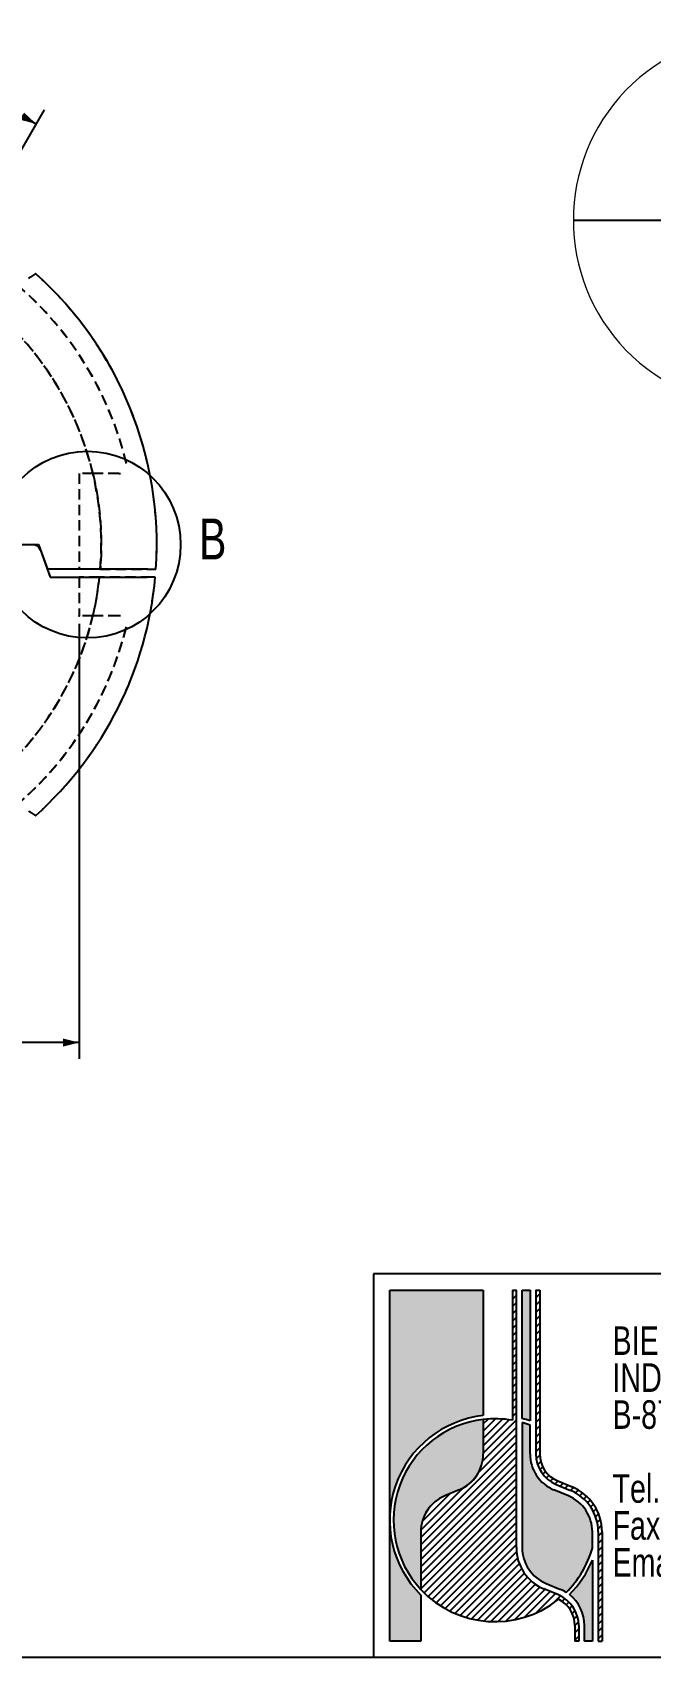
# Model space of a CAD drawing. Header units: millimetres. Extents: x 8 to 586, y 8 to 412.
# Drawn here: x 141.2 to 217, y 8 to 207 of the extents above; entities that cross this region are included whole.
import ezdxf

# ---------------------------------------------------------------- set-up
doc = ezdxf.new("R2010")
doc.units = ezdxf.units.MM
doc.header["$PDSIZE"] = -1
doc.linetypes.add('HIDDEN', pattern=[1.905, 1.27, -0.635])
for name, color, linetype in [('DETAIL', 3, 'Continuous'), ('DIMENSIONS', 2, 'Continuous'), ('HATCH', 3, 'Continuous'), ('HIDDEN', 3, 'HIDDEN'), ('TEXT', 2, 'Continuous')]:
    doc.layers.add(name, color=color, linetype=linetype)
doc.layers.add('OUTLINE', color=7, linetype='Continuous', lineweight=25)
doc.styles.add('SLDTEXTSTYLE1', font='TXT', dxfattribs={"width": 0.75})
doc.dimstyles.new('SLDDIMSTYLE1', dxfattribs={"dimtxt": 3.5, "dimasz": 2, "dimexe": 0, "dimexo": 0.0625, "dimgap": 0.875, "dimtad": 1, "dimrnd": 1e-09, "dimzin": 12, "dimdsep": 46, "dimtxsty": 'SLDTEXTSTYLE1', "dimsah": 1, "dimcen": 0.09, "dimadec": 0, "dimazin": 3, "dimtfac": 1, "dimtofl": 0, "dimtmove": 0, "dimatfit": 3, "dimfxl": 0, "dimfrac": 2, "dimtolj": 1, "dimtzin": 12, "dimarcsym": 0})
doc.dimstyles.new('SLDDIMSTYLE6', dxfattribs={"dimtxt": 3.5, "dimasz": 2, "dimexe": 0, "dimexo": 0.0625, "dimgap": 0.875, "dimtad": 1, "dimdec": 4, "dimzin": 12, "dimdsep": 46, "dimtxsty": 'SLDTEXTSTYLE1', "dimsah": 1, "dimcen": 0.09, "dimazin": 3, "dimtfac": 1, "dimtofl": 0, "dimtmove": 0, "dimatfit": 3, "dimfxl": 0, "dimfrac": 2, "dimtolj": 1, "dimtzin": 12, "dimarcsym": 0})

# ---------------------------------------------------------------- blocks, each defined once
blk = doc.blocks.new('SW_NOTE_0_5')
at = {"layer": 'TEXT', "color": 0, "char_height": 3.5, "attachment_point": 1, "style": 'SLDTEXTSTYLE1'}
for s, insert in [('BIEBOUW BVBA', (0, 4.497652582159624)), ('INDUSTRIESTRAAT 17', (0, -0.02804194829763434)), ('B-8755 Ruiselede', (0, -4.553736478754892)), ('Tel.:+32(0)51 686714', (0, -13.60512553966941)), ('Fax.:+32(0)51 689182', (0, -18.13082007012667)), ('Email: info@biebouw.com', (0, -22.65651460058393))]:
    blk.add_mtext(s, dxfattribs=dict(at, insert=insert))
blk = doc.blocks.new('_D_37')
at = {"layer": 'DIMENSIONS'}
for p, q in [((111.9477544534427, 189.7864499243025), (111.9477544534427, 205.7664666234091)), ((136.2977544534428, 186.4618870886046), (142.6877628029961, 197.5297062108203))]:
    blk.add_line(p, q, dxfattribs=at)
blk.add_arc((111.9477544534427, 144.2864499243025), 59.48001669910661, 59.99999999999989, 90, dxfattribs=at)
for points in [[(111.9477544534427, 203.7664666234091), (113.9390693940906, 203.2329267400335), (113.9558746403088, 204.232785521912)], [(141.6877628029961, 195.7976554032514), (140.1818391565692, 197.2055595090527), (139.6964635357717, 196.3312537806399)]]:
    blk.add_solid(points, dxfattribs=at)
at = {"layer": 'DIMENSIONS', "insert": (125.1105166876359, 207.0086366724071), "char_height": 3.5, "attachment_point": 1, "rotation": 344.99999999999955, "style": 'SLDTEXTSTYLE1'}
blk.add_mtext('30°', dxfattribs=at)
blk = doc.blocks.new('_D_39')
at = {"layer": 'DIMENSIONS'}
for p, q in [((146.9477544534427, 134.5864499243026), (146.9477544534427, 81.3131140865799)), ((111.9477544534427, 98.78644992430252), (111.9477544534427, 81.31311408657993)), ((146.9477544534427, 83.3131140865799), (111.9477544534427, 83.31311408657993))]:
    blk.add_line(p, q, dxfattribs=at)
for points in [[(111.9477544534427, 83.31311408657993), (113.9477544534427, 82.81311408657993), (113.9477544534427, 83.81311408657993)], [(146.9477544534427, 83.3131140865799), (144.9477544534427, 83.8131140865799), (144.9477544534427, 82.8131140865799)]]:
    blk.add_solid(points, dxfattribs=at)
at = {"layer": 'DIMENSIONS', "insert": (126.8616432599199, 87.82485100115883), "char_height": 3.5, "attachment_point": 1, "style": 'SLDTEXTSTYLE1'}
blk.add_mtext('35', dxfattribs=at)

msp = doc.modelspace()

# ---------------------------------------------------------------- hatches: boundary and pattern name
at = {"layer": 'HATCH'}
h = msp.add_hatch(color=256, dxfattribs=at)
edge = h.paths.add_edge_path(flags=0)
edge.add_arc((197.9000000006529, 24.81111111041068), 12.89999999999973, 96.37937020851939, 180, ccw=False)
edge.add_line((196.4666666673023, 37.63123418140727), (196.4666666673023, 52.99999999931171))
edge.add_line((196.4666666673023, 52.99999999931171), (185.0000000006401, 52.99999999931172))
edge.add_line((185.0000000006401, 52.99999999931172), (185.0000000006401, 24.81111111041068))
h = msp.add_hatch(dxfattribs=at)
h.set_pattern_fill('LINE', color=256, scale=0.2, angle=45.0000000000001, style=0)
h.set_pattern_definition([(45.0000000000001, (0, 0), (-0.4490128060534585, 0.4490128060534569), [])])
edge = h.paths.add_edge_path(flags=0)
edge.add_arc((193.600000000003, 23.37777777777972), 4.777777777779089, 112.6198649480396, 179.9999999999979)
edge.add_line((188.8222222222238, 23.37777777777989), (188.8222222222259, 16.33139675533527))
edge.add_arc((197.9000000006557, 24.81111111041333), 12.42222222222299, 223.0490797958312, 308.8040060266014)
edge.add_arc((204.1111111117511, 11.9111111103989), 3.583333333332249, 4.661160346586257e-11, 63.954669439263114, ccw=False)
edge.add_line((207.6944444450833, 11.91111111040187), (207.6944444450833, 9.999999999287876))
edge.add_line((207.6944444450833, 9.999999999287876), (208.172222222861, 9.999999999287876))
edge.add_line((208.172222222861, 9.999999999287876), (208.172222222861, 11.91111111040185))
edge.add_arc((204.1111111117511, 11.9111111103989), 4.061111111109928, 4.165230045447445e-11, 67.38013505196726)
edge.add_line((205.6730769237159, 15.65982905911597), (203.9089743596164, 16.39487179416514))
edge.add_arc((206.0222222228568, 21.46666666597408), 5.494444444454564, 179.9999999999804, 247.3801350520879, ccw=False)
edge.add_line((200.5277777784022, 21.46666666597588), (200.5277777784022, 53.00000000008258))
edge.add_line((200.5277777784022, 53.00000000008258), (200.0500000005545, 53.00000000008258))
edge.add_line((200.0500000005545, 53.00000000008258), (200.0500000005545, 37.04586100394315))
edge.add_arc((197.9000000005688, 24.81111111113477), 12.42222222227219, 80.03323369986288, 96.62580956738171)
edge.add_line((196.4666666666786, 37.15036394481447), (196.4666666666787, 32.93333333333933))
edge.add_arc((191.6888888889006, 32.93333333334015), 4.777777777778047, 292.6198649480399, 359.9999999999902, ccw=False)
edge.add_line((193.5264957265075, 28.52307692308348), (191.7623931623958, 27.78803418803719))
h = msp.add_hatch(color=256, dxfattribs=at)
edge = h.paths.add_edge_path(flags=0)
edge.add_arc((197.9000000006529, 24.81111111041068), 12.90000000000009, 70.52877936559901, 74.97388624097238, ccw=False)
edge.add_line((202.2000000006337, 36.97334774682617), (202.2000000006337, 52.99999999930775))
edge.add_line((202.2000000006337, 52.99999999930775), (201.2444444450772, 52.99999999930775))
edge.add_line((201.2444444450772, 52.99999999930775), (201.2444444450772, 37.27003126258123))
h = msp.add_hatch(dxfattribs=at)
h.set_pattern_fill('ANSI31', color=256, scale=0.2, style=0)
h.set_pattern_definition([(45, (0, 0), (-0.4490128060534577, 0.4490128060534577), [])])
edge = h.paths.add_edge_path(flags=0)
edge.add_line((210.5611111117628, 23.37777777707851), (210.5611111117628, 9.999999999301023))
edge.add_line((210.5611111117628, 9.999999999301023), (211.0388888895406, 9.999999999301023))
edge.add_line((211.0388888895406, 9.999999999301023), (211.0388888895406, 23.37777777707851))
edge.add_arc((205.0666666673183, 23.37777777707851), 5.972222222222322, 0, 67.38013505196413)
edge.add_line((207.3636752143265, 28.89059828989929), (205.5995726502243, 29.62564102494205))
edge.add_arc((206.9777777784112, 32.9333333326421), 3.583333333333488, 179.9999999999737, 247.3801350522755, ccw=False)
edge.add_line((203.3944444450777, 32.9333333326437), (203.3944444450777, 52.99999999931006))
edge.add_line((203.3944444450777, 52.99999999931006), (202.9166666672998, 52.99999999931006))
edge.add_line((202.9166666672998, 52.99999999931006), (202.9166666672998, 32.93333333264371))
edge.add_arc((206.9777777784112, 32.9333333326421), 4.061111111111455, 179.9999999999772, 247.3801350522334)
edge.add_line((205.4158119664631, 29.18461538391639), (207.1799145305658, 28.44957264887364))
edge.add_arc((205.0666666673183, 23.37777777707851), 5.494444444444524, -7.958078640513122e-13, 67.38013505196358, ccw=False)
h = msp.add_hatch(color=256, dxfattribs=at)
edge = h.paths.add_edge_path(flags=0)
edge.add_arc((193.600000000003, 23.37777777777972), 4.787777777778803, 112.6198649480385, 179.9999999999971, ccw=False)
edge.add_line((191.7585470085497, 27.79726495726796), (193.5226495726614, 28.53230769231424))
edge.add_arc((191.6888888889006, 32.93333333334015), 4.767777777778028, 292.6198649480406, 359.999999999991)
edge.add_line((196.4566666666786, 32.93333333333933), (196.4566666666786, 37.14919823221575))
edge.add_arc((197.9000000006529, 24.81111111041068), 12.42222222221988, 96.67224550982667, 222.9814690215309)
edge.add_line((188.8122222222238, 16.34211471248352), (188.8122222222244, 23.37777777777989))
h = msp.add_hatch(color=256, dxfattribs=at)
edge = h.paths.add_edge_path(flags=0)
edge.add_line((202.2000000006338, 32.93333333264181), (202.2000000006338, 36.46536376506153))
edge.add_arc((197.9000000006529, 24.81111111041068), 12.42222222222225, 69.74775325790625, 74.38150172444736)
edge.add_line((201.2444444450773, 36.77465140149639), (201.2444444450773, 21.46666666597487))
edge.add_arc((206.0222222228568, 21.46666666597408), 4.777777777779465, 179.9999999999905, 247.3801350521434)
edge.add_line((204.1846153852634, 17.05641025571024), (205.9487179493657, 16.32136752066754))
edge.add_arc((204.1111111117511, 11.9111111103989), 4.777777777792094, 58.207531950913506, 67.38013505192822, ccw=False)
edge.add_arc((197.9000000006529, 24.81111111041068), 12.42222222222206, 314.6385798455202, 344.0576313943736)
edge.add_line((209.8444444450973, 21.39909530566277), (209.8444444450973, 23.37777777707851))
edge.add_arc((205.0666666673183, 23.37777777707851), 4.777777777778938, 0, 67.38013505198387)
edge.add_line((206.9042735049237, 27.78803418733679), (205.1401709408211, 28.52307692237911))
edge.add_arc((206.9777777784112, 32.9333333326421), 4.777777777777437, 180.0000000000035, 247.3801350521752, ccw=False)
h = msp.add_hatch(color=256, dxfattribs=at)
edge = h.paths.add_edge_path(flags=0)
edge.add_arc((197.9000000006529, 24.81111111041068), 12.89999999999973, 180, 225.2750868449774, ccw=False)
edge.add_line((185.0000000006401, 24.81111111041068), (185.0000000006401, 9.999999999313255))
edge.add_line((185.0000000006401, 9.999999999313255), (188.8222222228611, 9.999999999313255))
edge.add_line((188.8222222228611, 9.999999999313255), (188.8222222228611, 15.64574419920511))
h = msp.add_hatch(color=256, dxfattribs=at)
edge = h.paths.add_edge_path(flags=0)
edge.add_arc((197.9000000006529, 24.81111111041068), 12.89999999999997, 315.03754741606696, 337.8083934337247, ccw=False)
edge.add_arc((204.1111111117511, 11.9111111103989), 4.777777777792199, 5.837819117004983e-11, 52.37874481328919, ccw=False)
edge.add_line((208.8888888895433, 11.91111111040384), (208.8888888895433, 9.999999999298751))
edge.add_line((208.8888888895433, 9.999999999298751), (209.8444444450971, 9.999999999298751))
edge.add_line((209.8444444450971, 9.999999999298751), (209.8444444450971, 19.9387146863104))

# ---------------------------------------------------------------- linework, layer by layer
at = {"color": 7, "linetype": 'Continuous', "lineweight": 18}
msp.add_arc((230.374131070211, 184.0245879137), 22.85816425950851, 47.72428868584798, 312.275711314153, dxfattribs=at)
msp.add_point((146.9477544534427, 135.5864499243026))
at = {"layer": 'DETAIL'}
msp.add_circle((147.9477544534427, 144.2864499243026), 11.42908210194221, dxfattribs=at)
at = {"layer": 'HIDDEN'}
for p, q in [((148.6301753113959, 152.9864499243026), (146.9477544534427, 152.9864499243026)), ((146.9477544534427, 152.9864499243026), (146.9477544534427, 141.2864499243026)), ((151.7837934131586, 152.9864499243026), (148.6301753113959, 152.9864499243026)), ((143.0505281833122, 141.2566040027183), (143.4036353905075, 140.2864499243026)), ((148.524933130864, 141.2864499243026), (143.0534211397557, 141.2864499243026)), ((143.4036353905075, 140.2864499243026), (148.4291195594804, 140.2864499243026)), ((149.4349522681634, 140.2864499243026), (146.9477544534427, 140.2864499243026)), ((146.9477544534427, 140.2864499243026), (146.9477544534427, 135.5864499243026)), ((149.528201497085, 141.2864499243026), (146.9485673344469, 141.2864499243026)), ((155.765559053856, 140.2864499243026), (149.4349522681634, 140.2864499243026)), ((149.528201497085, 141.2864499243026), (155.8453625887386, 141.2864499243026)), ((148.6301753113959, 135.5864499243026), (146.9477544534427, 135.5864499243026)), ((151.7837934131586, 135.5864499243026), (148.6301753113959, 135.5864499243026))]:
    msp.add_line(p, q, dxfattribs=at)
for centre, radius, start, end in [((111.9477544534427, 144.2864499243026), 42, 13.68509310555748, 166.3149068944425), ((111.9477544534427, 144.2864499243026), 37.7, 355.435828547711, 184.5641714522906), ((111.9477544534427, 144.2864499243026), 37.69999999999999, 13.34236379708822, 157.3144023527501), ((111.9477544534427, 144.2864499243026), 44.50000000000001, 356.1344313080879, 48.19698259822953), ((111.9477544534427, 144.2864499243026), 42, 13.68509310555748, 49.46742586791432), ((151.7837934131586, 153.9864499243026), 1.000000000000008, 270.0000000000008, 282.986346766667), ((151.7837934131586, 153.9864499243026), 1.000000000000036, 270.0000000000008, 282.9863467666667), ((111.9477544534427, 144.2864499243026), 37.70000000000001, 186.0905918107002, 353.9094081893014), ((111.9477544534427, 144.2864499243026), 44.50000000000001, 311.8030174017713, 354.8428568365214), ((111.9477544534427, 144.2864499243026), 37.7, 200.1334560875307, 346.6576362029126), ((151.7837934131586, 134.5864499243026), 1.000000000000036, 77.01365323333418, 90), ((151.7837934131586, 134.5864499243026), 1.000000000000008, 77.01365323333381, 90), ((111.9477544534427, 144.2864499243026), 42.00000000000001, 193.6850931055583, 346.3149068944433), ((111.9477544534427, 144.2864499243026), 42.00000000000001, 310.532574132086, 346.3149068944433)]:
    msp.add_arc(centre, radius, start, end, dxfattribs=at)
for points, knots in [([(148.6301753113959, 152.9864499243026), (148.6694849682713, 152.817685310386), (148.7481461172071, 152.4799764753164), (148.8597542845947, 151.9593967650897), (148.9660056524978, 151.4299446095999), (149.0658607042282, 150.8919610018081), (149.1599245203357, 150.3406016880235), (149.247374814506, 149.7761904954377), (149.3277207889464, 149.1991209905351), (149.3997014855709, 148.6165010356028), (149.463000611228, 148.0294385276065), (149.5166838219112, 147.4456468516608), (149.5608551415398, 146.8657648755249), (149.5958671627629, 146.2902772329294), (149.6221702634401, 145.7128210797209), (149.6396756980231, 145.1342022342717), (149.6483639428917, 144.5504186890926), (149.6478826487496, 143.9617979953698), (149.6380546457881, 143.3687168917708), (149.6189922586256, 142.7763516616317), (149.5906117249613, 142.1856074688735), (149.5593343404516, 141.6890453914428), (149.5362139804287, 141.3900636365719), (149.528201497085, 141.2864499243026)], [0, 0, 0, 0, 0.04802285743661475, 0.09609682305589114, 0.1441947921744935, 0.1922816536913358, 0.2403153387844259, 0.2899820820644804, 0.3396911575171069, 0.3894179146488322, 0.4391335932751832, 0.4888058794800828, 0.5367311039924784, 0.584689289881419, 0.6326594347365603, 0.6806193833647652, 0.7285460873248069, 0.7776099210509705, 0.8267089814655754, 0.8758191187545447, 0.9249168286677109, 0.9739795289045072, 1, 1, 1, 1]), ([(149.528201497085, 141.2864499243026), (149.5422468758602, 141.4725215362749), (149.5703467781808, 141.8447859091152), (149.6020724540784, 142.4061388820256), (149.6260983561869, 142.9690540382851), (149.6416005950708, 143.5330320528293), (149.6487576744255, 144.101697301086), (149.6471994349963, 144.674761574319), (149.6367940650024, 145.2518744941165), (149.6176130360682, 145.8282525614999), (149.5897233050886, 146.4031097914898), (149.554366645763, 146.9571205805907), (149.5125506417797, 147.4901122166247), (149.4653515386902, 148.0020584454776), (149.4114451711287, 148.5111187896327), (149.3507940125468, 149.0182183454413), (149.283479014532, 149.5228304360058), (149.2100672119437, 150.0217678226447), (149.1310767880375, 150.5131035812983), (149.044938086431, 151.0076332144117), (148.9510153985652, 151.5070494732108), (148.8492185753335, 152.0097160822548), (148.7425621687534, 152.5044410878434), (148.6676288619937, 152.8258177759416), (148.6301753113959, 152.9864499243026)], [0, 0, 0, 0, 0.04669944936081918, 0.093429304148128, 0.140170108645742, 0.1869014386376413, 0.2336021260755273, 0.2813509121522553, 0.329132181660328, 0.3769236598690575, 0.4247036775401189, 0.4724514129769706, 0.5155084595452478, 0.5585827380207309, 0.6016560347988357, 0.6447117421475501, 0.6881399004753763, 0.7315677610431518, 0.7742994719976483, 0.8170308112701783, 0.8627602782919417, 0.9085202451639501, 0.9542761186637039, 1, 1, 1, 1]), ([(148.6301753113959, 135.5864499243026), (148.6582820168497, 135.7064649701403), (148.7145015149582, 135.9465210540369), (148.7956972019637, 136.313790475075), (148.8876663848769, 136.7490676499411), (148.9879152615819, 137.2557876242228), (149.0941263882115, 137.8400160863984), (149.1928211094447, 138.4365203055076), (149.283281327745, 139.0455650641273), (149.3652620650531, 139.661982429008), (149.4117221203481, 140.0782933746855), (149.4349522681634, 140.2864499243026)], [0, 0, 0, 0, 0.08199255405410137, 0.164002865620053, 0.2459976260914022, 0.3698466349339081, 0.4936980363753755, 0.6199222181294604, 0.7461482474013743, 0.873073467119161, 1, 1, 1, 1])]:
    msp.add_open_spline(points, degree=3, knots=knots, dxfattribs=at)
at = {"layer": 'OUTLINE'}
for p, q in [((207.5159670851879, 184.024589776345), (218.3741303227596, 184.024589776345)), ((207.5159670851879, 184.024589776345), (216.9737154684715, 184.024589776345)), ((135.5477544534427, 144.2864499243026), (141.9477544534427, 144.2864499243026)), ((136.4477544534427, 144.2864499243026), (141.247546915233, 144.2864499243026)), ((141.9477544534427, 144.2864499243026), (143.0396651562413, 141.2864499243026)), ((142.1872395360189, 143.6284700676283), (143.4036353905075, 140.2864499243026)), ((155.344182877911, 141.2864499243026), (143.0396651562413, 141.2864499243026)), ((143.4036353905075, 140.2864499243026), (155.2634559945697, 140.2864499243026)), ((586, 55.00000000000016), (183, 55.00000000000016)), ((183, 55.00000000000016), (183, 8.000000000000007)), ((185.0000000006401, 52.99999999931172), (196.4666666673023, 52.99999999931171)), ((185.0000000006401, 9.999999999313255), (185.0000000006401, 52.99999999931172)), ((196.4666666673023, 52.99999999931171), (196.4666666673023, 37.63123418140727)), ((200.0500000005545, 53.00000000008258), (200.5277777784022, 53.00000000008258)), ((200.0500000005545, 53.00000000008258), (200.0500000005545, 37.04586100394315)), ((200.5277777784022, 21.46666666597588), (200.5277777784022, 53.00000000008258)), ((201.2444444450772, 52.99999999930775), (202.2000000006337, 52.99999999930775)), ((201.2444444450772, 37.27003126258123), (201.2444444450772, 52.99999999930775)), ((202.2000000006337, 52.99999999930775), (202.2000000006337, 36.97334774682617)), ((202.9166666672998, 52.99999999931006), (203.3944444450777, 52.99999999931006)), ((202.9166666672998, 52.99999999931006), (202.9166666672998, 32.93333333264371)), ((203.3944444450777, 52.99999999931006), (203.3944444450777, 32.9333333326437)), ((196.4566666666786, 37.14919823221575), (196.4566666666786, 32.93333333333933)), ((196.4666666666786, 37.15036394481447), (196.4666666666787, 32.93333333333933)), ((201.2444444450773, 36.77465140149639), (201.2444444450773, 21.46666666597487)), ((202.2000000006338, 32.93333333264181), (202.2000000006338, 36.46536376506153)), ((193.5226495726614, 28.53230769231425), (191.7585470085497, 27.79726495726796)), ((193.5264957265075, 28.52307692308348), (191.7623931623958, 27.78803418803719)), ((206.9042735049238, 27.78803418733676), (205.1401709408211, 28.52307692237908)), ((205.4158119664631, 29.1846153839164), (207.1799145305658, 28.44957264887364)), ((205.5995726502243, 29.62564102494205), (207.3636752143265, 28.89059828989929)), ((188.8122222222244, 23.37777777777989), (188.8122222222238, 16.34211471248352)), ((188.8222222222238, 23.37777777777989), (188.8222222222259, 16.33139675533527)), ((209.8444444450973, 21.39909530566277), (209.8444444450973, 23.37777777707851)), ((210.5611111117628, 23.37777777707851), (210.5611111117628, 9.999999999301023)), ((211.0388888895406, 23.37777777707851), (211.0388888895406, 9.999999999301023)), ((209.8444444450971, 19.9387146863104), (209.8444444450971, 9.999999999298751)), ((205.6730769237159, 15.65982905911596), (203.9089743596164, 16.39487179416514)), ((204.1846153852633, 17.05641025571025), (205.9487179493658, 16.32136752066754)), ((188.8222222228611, 15.64574419920511), (188.8222222228611, 9.999999999313255)), ((188.8222222228611, 9.999999999313255), (185.0000000006401, 9.999999999313255)), ((207.6944444450833, 11.91111111040187), (207.6944444450833, 9.999999999287876)), ((208.172222222861, 9.999999999287876), (207.6944444450833, 9.999999999287876)), ((208.172222222861, 11.91111111040185), (208.172222222861, 9.999999999287876)), ((208.8888888895433, 9.999999999298751), (208.8888888895433, 11.91111111040384)), ((209.8444444450971, 9.999999999298751), (208.8888888895433, 9.999999999298751)), ((210.5611111117628, 9.999999999301023), (211.0388888895406, 9.999999999301023)), ((586, 8.000000000000007), (8.000000000000007, 8.000000000000007))]:
    msp.add_line(p, q, dxfattribs=at)
for centre, radius, start, end in [((111.9477544534427, 144.2864499243026), 44.50000000000001, 356.1344313080879, 48.19698259822953), ((141.247546915233, 143.2864499243026), 1.000000000000024, 19.99999999999953, 90), ((111.9477544534427, 144.2864499243026), 44.50000000000001, 311.8030174017713, 354.8428568365214), ((197.9000000006529, 24.81111111041068), 12.89999999999972, 96.3793702085202, 225.2750868449783), ((197.9000000006529, 24.81111111041068), 12.42222222221988, 96.67224550982667, 222.9814690215309), ((197.9000000005688, 24.81111111113477), 12.4222222222722, 80.03323369986288, 96.62580956738171), ((197.9000000006529, 24.81111111041068), 12.90000000000009, 70.52877936559977, 74.97388624097323), ((197.9000000006529, 24.81111111041068), 12.42222222222225, 69.74775325790625, 74.38150172444736), ((191.6888888889006, 32.93333333334015), 4.767777777778043, 292.6198649480407, 359.999999999991), ((191.6888888889006, 32.93333333334015), 4.77777777777804, 292.6198649480407, 359.999999999991), ((206.9777777784112, 32.9333333326421), 4.777777777777443, 180.0000000000043, 247.3801350521761), ((206.9777777784112, 32.9333333326421), 4.061111111111449, 179.9999999999772, 247.3801350522333), ((206.9777777784112, 32.9333333326421), 3.583333333333486, 179.9999999999744, 247.3801350522763), ((205.0666666673183, 23.37777777707851), 5.494444444444528, 0, 67.38013505196443), ((205.0666666673183, 23.37777777707851), 5.972222222222319, 0, 67.38013505196413), ((193.600000000003, 23.37777777777972), 4.787777777778904, 112.6198649480397, 179.9999999999979), ((193.600000000003, 23.37777777777972), 4.777777777779249, 112.6198649480396, 179.9999999999979), ((205.0666666673183, 23.37777777707851), 4.777777777778941, 0, 67.38013505198342), ((206.0222222228568, 21.46666666597408), 5.494444444454558, 179.9999999999813, 247.3801350520887), ((206.0222222228568, 21.46666666597408), 4.777777777779466, 179.9999999999905, 247.3801350521431), ((197.9000000006529, 24.81111111041068), 12.42222222222206, 314.6385798455202, 344.0576313943736), ((197.9000000006529, 24.81111111041068), 12.89999999999998, 315.0375474160678, 337.8083934337255), ((197.9000000006557, 24.81111111041333), 12.42222222222375, 223.0490797958312, 308.8040060266015), ((204.1111111117511, 11.9111111103989), 4.777777777792096, 58.20753195091432, 67.38013505192878), ((204.1111111117511, 11.9111111103989), 4.061111111109938, 4.165230045447445e-11, 67.38013505196723), ((204.1111111117511, 11.9111111103989), 3.583333333332263, 4.737635907288764e-11, 63.95466943925278), ((204.1111111117511, 11.9111111103989), 4.77777777779221, 5.924175116063993e-11, 52.37874481329)]:
    msp.add_arc(centre, radius, start, end, dxfattribs=at)
for points, knots in [([(141.6101963837889, 177.4585698253406), (141.6096619874479, 177.4581875803765), (141.608593194114, 177.4574230899819), (141.5999393189649, 177.4512497658151), (141.5859331238097, 177.4412832404614), (141.5662049155537, 177.4273109477934), (141.5412801099239, 177.4097581454107), (141.51121967764, 177.3887403645637), (141.4757613491941, 177.3641572091703), (141.4353044258733, 177.3363869406989), (141.3905131763662, 177.3059827365001), (141.3413771531934, 177.2730300629787), (141.2877170863425, 177.2375252630997), (141.2298960939929, 177.199819386034), (141.1687631449059, 177.1605743695941), (141.1041920450026, 177.1197919545899), (141.0363829310761, 177.0777036810489), (140.9525978319424, 177.0266607198789), (140.8519155885198, 176.9666575685125), (140.7736227578816, 176.9218075463251), (140.7341737165303, 176.8992091760086)], [0, 0, 0, 0, 0.05073164137851035, 0.1014633446547911, 0.1536753931096998, 0.2058876609417806, 0.2566461699545353, 0.3074050302245573, 0.3596185786171707, 0.4118327232586421, 0.4629659215266888, 0.5140998721868933, 0.5666545536082627, 0.6192102909574446, 0.6715262089715401, 0.7238433225768369, 0.777570024397187, 0.8312981187980943, 0.9149969743930143, 0.9999999999999999, 0.9999999999999999, 0.9999999999999999, 0.9999999999999999]), ([(156.2676145615252, 140.2864499243026), (156.265342460091, 140.2864499243026), (156.2619078376829, 140.2864499243026), (156.2405164296794, 140.2864499243026), (156.2183653108244, 140.2864499243026), (156.1893914744982, 140.2864499243026), (156.1535723018068, 140.2864499243026), (156.111016195066, 140.2864499243026), (156.0624628406549, 140.2864499243026), (156.0086237523373, 140.2864499243026), (155.9497390003765, 140.2864499243026), (155.8853002165371, 140.2864499243026), (155.8164780254027, 140.2864499243026), (155.7441860473947, 140.2864499243026), (155.6686559626412, 140.2864499243026), (155.5893490377046, 140.2864499243026), (155.4954778011835, 140.2864499243026), (155.386557863587, 140.2864499243026), (155.3046928805182, 140.2864499243026), (155.2634559945697, 140.2864499243026)], [0, 0, 0, 0, 0.09946661718158775, 0.1503587239015471, 0.2015831766028772, 0.2540276243485556, 0.3068352089248821, 0.3607863169270282, 0.415131750403175, 0.4676967134726656, 0.5206247093463616, 0.5746952587485088, 0.6291595753838078, 0.6819254010910166, 0.7350555020991275, 0.7893324381400009, 0.8440048262878844, 0.9214223842019432, 1, 1, 1, 1]), ([(155.344182877911, 141.2864499243026), (155.3900094731499, 141.2864499243026), (155.4825488951013, 141.2864499243026), (155.6007067762627, 141.2864499243026), (155.6980094745946, 141.2864499243026), (155.7757187387145, 141.2864499243026), (155.8510746390432, 141.2864499243026), (155.9227399562287, 141.2864499243026), (155.989563920773, 141.2864499243026), (156.0518772903629, 141.2864499243026), (156.1097037509379, 141.2864499243026), (156.1619591306604, 141.2864499243026), (156.2078536412084, 141.2864499243026), (156.2477103832655, 141.2864499243026), (156.2815103786368, 141.2864499243026), (156.3141871348846, 141.2864499243026), (156.3407919435832, 141.2864499243026), (156.3445952840687, 141.2864499243026), (156.3465156974234, 141.2864499243026)], [0, 0, 0, 0, 0.08739877801552863, 0.1764877437362842, 0.2296040939106444, 0.2827203947042239, 0.3373836635438761, 0.3920468613659042, 0.4450954065399662, 0.4981438818431614, 0.5527401847435944, 0.6073364101485197, 0.660270391814582, 0.7132043131647628, 0.7676826635923228, 0.8221609628059671, 0.9102040789366436, 1, 1, 1, 1]), ([(140.7341737165303, 111.6736906725965), (140.7522194128229, 111.6634032946768), (140.7972032799202, 111.6377591724655), (140.8686711267025, 111.5961153858162), (140.948396754153, 111.5487232544295), (141.0271069474938, 111.5009259851021), (141.101899739295, 111.4545661185538), (141.1719633518398, 111.4103030954586), (141.2373895831932, 111.3682422466821), (141.2996455674478, 111.3275440824858), (141.3562988164053, 111.2899177496596), (141.4069467047643, 111.2558081586734), (141.4518788547614, 111.2251755487671), (141.4922012648533, 111.1973777907022), (141.5265346657636, 111.1734737370511), (141.5547712847163, 111.153655263932), (141.5772583913028, 111.1377689069887), (141.5942050795837, 111.125735280563), (141.6072846543831, 111.1164115371227), (141.6091315796935, 111.1150912219104), (141.6101963837889, 111.1143300232646)], [0, 0, 0, 0, 0.03885744862396683, 0.096862890536315, 0.1552941468771869, 0.2151038844723954, 0.2754057833602838, 0.3310000234870842, 0.3870091529223112, 0.444357436157505, 0.5021813267336184, 0.5551848702937303, 0.6085757234936225, 0.6632044834770313, 0.7182675789007527, 0.7696137465238784, 0.8213255329450823, 0.874196725690675, 0.9274708939560069, 1, 1, 1, 1])]:
    msp.add_open_spline(points, degree=3, knots=knots, dxfattribs=at)

# ---------------------------------------------------------------- block references
at = {"layer": 'TEXT'}
msp.add_blockref('SW_NOTE_0_5', (212.3116075914335, 44.05647200903451), dxfattribs=at)

# ---------------------------------------------------------------- texts
at = {"layer": 'DETAIL', "insert": (161.6389858498706, 147.4735599654875), "char_height": 5, "attachment_point": 1, "style": 'SLDTEXTSTYLE1'}
msp.add_mtext('B', dxfattribs=at)

# ---------------------------------------------------------------- dimensions: what is measured, and where the dimension line sits
at = {"layer": 'DIMENSIONS'}
dim = msp.add_angular_dim_2l(base=(127.3423155781875, 201.7397342020747), line1=((135.7977544534428, 185.5958616848202), (111.9477544534427, 144.2864499243025)), line2=((111.9477544534427, 188.7864499243025), (111.9477544534427, 144.2864499243025)), dimstyle='SLDDIMSTYLE6', dxfattribs=at)
dim.commit()
dim.dimension.update_dxf_attribs({"geometry": '_D_37', "text_midpoint": (127.3423155781875, 201.7397342020746), "dimtype": 162})
dim = msp.add_linear_dim(base=(111.9477544534427, 83.3131140865799), p1=(146.9477544534427, 135.5864499243026), p2=(111.9477544534427, 99.78644992430252), dimstyle='SLDDIMSTYLE1', dxfattribs=at)
dim.commit()
dim.dimension.update_dxf_attribs({"geometry": '_D_39', "text_midpoint": (129.4477544534427, 83.3131140865799), "dimtype": 160})

doc.saveas('drawing.dxf')
